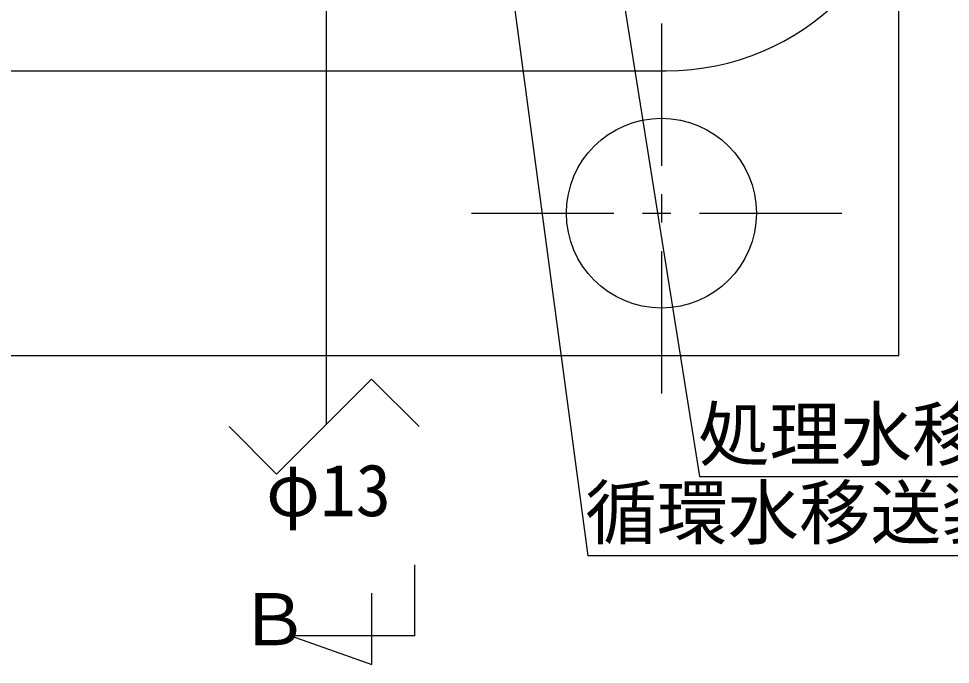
# Model space of a CAD drawing. Units: millimetres, scale not verified. Extents: x -8093 to 8093, y -5792 to 5792.
# Drawn here: x -5482 to -4501, y -50 to 631 of the extents above; entities that cross this region are included whole.
import ezdxf
from ezdxf.enums import TextEntityAlignment as Align

# ---------------------------------------------------------------- set-up
doc = ezdxf.new("R2010")
doc.units = ezdxf.units.MM
doc.header["$LTSCALE"] = 30
doc.linetypes.add('CHAIN1', pattern=[8, 5, -1, 1, -1])
for name, color, linetype, lineweight in [('0-1_00クル-フ-0躯体', 3, 'Continuous', 25), ('0-2_00クル-フ-1機器', 2, 'Continuous', 25), ('0-7_00クル-フ-3空気管', 6, 'Continuous', 25)]:
    doc.layers.add(name, color=color, linetype=linetype, lineweight=lineweight)
doc.styles.add('ＭＳ ゴシック', font='')
doc.styles.get('ＭＳ ゴシック').set_extended_font_data('MS Gothic')

msp = doc.modelspace()

# ---------------------------------------------------------------- linework, layer by layer
at = {"layer": '0-1_00クル-フ-0躯体', "color": 4}
for p, q in [((-4876.44, 844.81), (-4765.15, 148.5)), ((-4975.41, 758.14), (-4882.87, 64.91)), ((-4765.15, 148.5), (-4231.2, 148.5)), ((-4353.53, 64.91), (-4882.87, 64.91))]:
    msp.add_line(p, q, dxfattribs=at)
at = {"layer": '0-1_00クル-フ-0躯体'}
msp.add_line((-6180.4, 575.87), (-4800.4, 575.87), dxfattribs=at)
msp.add_lwpolyline([(-5065.47, 55.35), (-5065.47, -19.65), (-5195.47, -19.65), (-5110.47, -49.65), (-5110.47, 25.35)], dxfattribs=at)
msp.add_arc((-4800.4, 835.87), 260, 270, 0, dxfattribs=at)
at = {"layer": '0-2_00クル-フ-1機器'}
for p, q in [((-4555.4, 275.87), (-4555.4, 748.83)), ((-6425.4, 275.87), (-4555.4, 275.87))]:
    msp.add_line(p, q, dxfattribs=at)
at = {"layer": '0-2_00クル-フ-1機器', "linetype": 'CHAIN1'}
for p, q in [((-4805.4, 625.87), (-4805.4, 225.87)), ((-5005.4, 425.87), (-4605.4, 425.87))]:
    msp.add_line(p, q, dxfattribs=at)
at = {"layer": '0-2_00クル-フ-1機器'}
msp.add_circle((-4805.4, 425.87), 100, dxfattribs=at)
at = {"layer": '0-7_00クル-フ-3空気管'}
msp.add_line((-5158.39, 1000.42), (-5158.39, 203.15), dxfattribs=at)
at = {"layer": '0-7_00クル-フ-3空気管', "color": 7}
for p, q in [((-5110.66, 250.88), (-5210.66, 150.88)), ((-5060.66, 200.88), (-5110.66, 250.88)), ((-5210.66, 150.88), (-5260.66, 200.88))]:
    msp.add_line(p, q, dxfattribs=at)

# ---------------------------------------------------------------- texts
at = {"layer": '0-1_00クル-フ-0躯体', "color": 4, "style": 'ＭＳ ゴシック'}
for s, p in [('処理水移送装置', (-4766.63, 148.97)), ('循環水移送装置', (-4885.51, 66.21)), ('Ｂ', (-5250.94, -46.05))]:
    msp.add_text(s, height=54.99, dxfattribs=at).set_placement(p, align=Align.BOTTOM_LEFT)
at = {"layer": '0-7_00クル-フ-3空気管', "color": 4, "style": 'ＭＳ ゴシック'}
msp.add_text('φ13', height=54.99, dxfattribs=at).set_placement((-5221.71, 90), align=Align.BOTTOM_LEFT)

doc.saveas('drawing.dxf')
